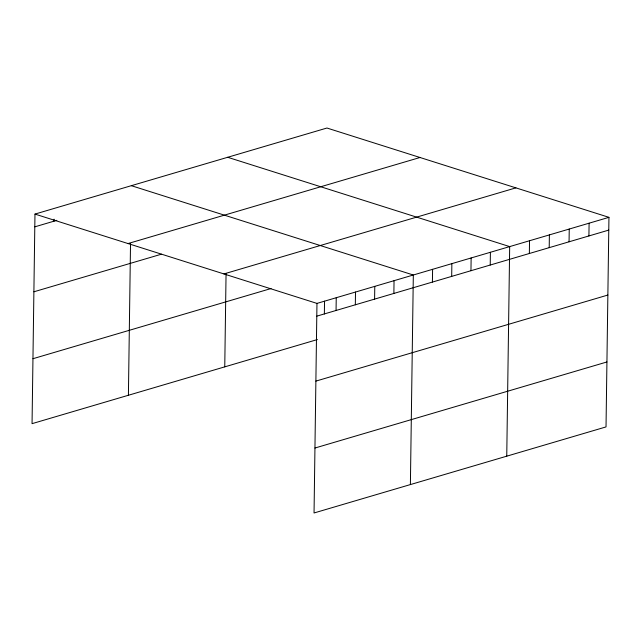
<?xml version="1.0" encoding="UTF-8"?>
<svg xmlns="http://www.w3.org/2000/svg" width="641" height="641" viewBox="0 0 641 641"><rect width="100%" height="100%" fill="white"/><g stroke="black" fill="none" stroke-linecap="round" stroke-linejoin="round"><path stroke-width="0.96" d="M608.95 217.339L316.966 303.401L314.042 512.976L606.025 426.914L608.95 217.339L326.958 128.024L34.975 214.086L32.05 423.661L317.415 339.546M54.068 221.161L54.1 219.198M128.408 395.257L130.524 243.708M224.759 366.86L226.057 273.779M324.362 313.978L324.538 301.182M336.06 310.476L336.237 297.728M355.33 304.796L355.507 292.048M374.6 299.123L374.777 286.367M393.87 293.442L394.047 280.686M410.392 484.58L413.325 275.005L131.333 185.682M432.411 282.08L432.595 269.324M451.689 276.399L451.865 263.643M470.959 270.718L471.135 257.962M490.229 265.037L490.405 252.282M506.751 456.176L509.675 246.601L227.683 157.285M529.354 253.507L529.53 240.752M549.209 247.65L549.385 234.902M569.064 241.801L569.24 229.045M588.919 235.952L589.095 223.196M34.798 226.842L56.825 220.344M128.032 243.556L420.015 157.494M33.893 291.791L161.444 254.189M223.909 273.931L515.893 187.869M32.955 358.712L271.047 288.53M316.79 316.157L608.774 230.095M315.885 381.107L607.868 295.044M314.947 448.027L606.931 361.965M34.975 214.086L316.966 303.401"/></g></svg>
